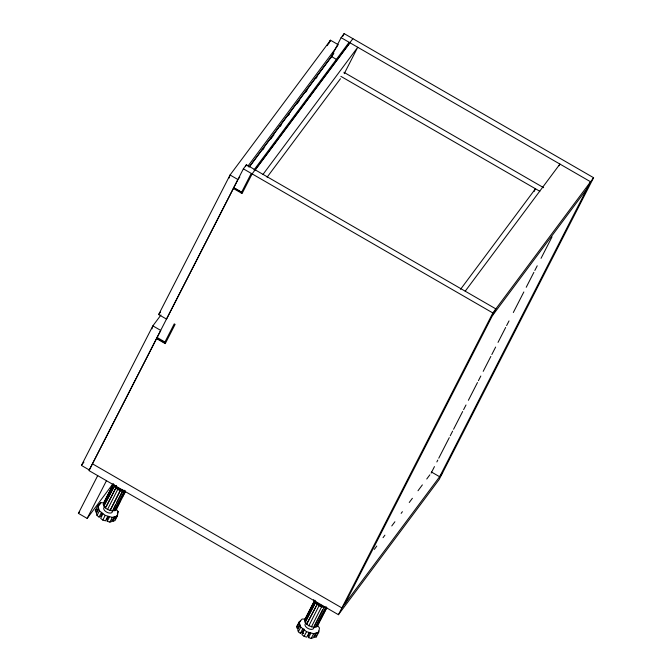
<?xml version="1.0" encoding="UTF-8"?>
<svg xmlns="http://www.w3.org/2000/svg" width="672" height="672" viewBox="0 0 672 672"><rect width="100%" height="100%" fill="white"/><g stroke="black" fill="none" stroke-linecap="round" stroke-linejoin="round"><path stroke-width="1.01" d="M115.256 519.12L117.499 514.66M111.653 519.742L113.089 521.17L115.004 520.607L117.407 515.92L118.138 511.619L115.861 508.704M309.666 632.982L308.339 635.586L308.557 637.644L311.22 638.4L313.135 637.846L315.353 633.511L316.621 633.142L314.412 637.476L316.327 636.913L316.579 635.426M316.327 636.913L318.73 632.226L319.46 627.925L317.747 625.741M151.973 328.877L152.855 325.87L160.961 314.983M113.114 485.386L103.706 504.403L103.27 504.21L113.635 483.958M115.433 485.621L116.432 486.856L105.336 507.872L107.528 509.485L112.602 511.081L122.968 490.829M117.97 488.981L115.702 487.62L115.063 486.343M120.809 489.636L116.071 486.898M110.082 510.611L120.515 490.106L110.158 510.359M229.177 177.996L230.059 174.989L330.49 40.211L338.369 44.764M314.908 600.768L305.029 620.71L304.592 620.516L314.958 600.264M317.755 603.162L306.659 624.179L308.851 625.792L313.925 627.388L324.29 607.135M319.284 605.287L317.386 603.884M308.851 625.792L319.654 604.565L322.207 605.69L311.396 626.917M81.438 465.427L152.855 325.87L160.734 330.422L89.317 469.98L81.438 465.427L83.916 462.101M158.642 314.555L230.059 174.989L237.938 179.542L166.522 319.108L158.642 314.555L160.507 312.06M344.912 603.859L495.86 308.893L246.397 164.774L243.373 168.832L88.956 470.585L338.419 614.704L439.177 479.472L593.594 177.719L344.131 33.6L341.107 37.657L330.599 58.195M245.44 166.639L246.397 164.774M164.581 342.737L174.233 323.879L175.106 324.383L165.262 343.627L156.509 338.57M241.214 192.99L250.866 174.132L251.74 174.636M112.82 483.983L87.158 518.414L78.406 513.358L97.709 475.642M329.062 43.008L330.49 40.211L327.306 45.637M87.158 518.414L106.462 480.698M102.194 513.467L100.867 516.071L99.053 517.079L97.054 515.483L96.398 513.61L98.616 509.275L98.188 508.032L95.97 512.366L95.323 510.485L97.717 505.789L100.825 502.715L104.538 502.883M97.818 506.73L99.473 504.235L98.591 505.966M100.027 504.277L100.825 502.715M97.054 515.483L99.456 510.796L97.717 505.789M113.148 484.268L103.715 502.715L104.152 502.908M342.703 36.397L344.131 33.6M104.185 503.479L106.537 498.868M108.898 494.256L109.847 492.416M113.644 487.528L103.849 506.016L114.568 485.73M99.053 517.079L101.27 512.744L102.866 514.021L100.649 518.347L102.808 520.069L105.47 520.834L107.688 516.499L109.452 517.003L107.234 521.338L109.897 522.094L111.821 521.539L114.03 517.205L115.307 516.835L113.089 521.17M106.176 506.906L115.139 489.384M107.528 509.485L118.331 488.258M102.808 520.069L105.21 515.382L99.456 510.796M108.343 516.676L107.016 519.28L107.234 521.338M112.602 511.081L115.651 504.311M116.592 502.463L122.707 490.518M112.35 510.762L114.458 510.502L123.9 492.064M114.458 510.502L125.076 490.568M116.609 507.839L118.969 503.227M116.533 508.376L120.313 501.001M122.674 496.39L125.034 491.778M109.897 522.094L112.3 517.398L117.407 515.92M114.719 510.821L116.096 509.872L125.538 491.425M117.34 513.181L118.138 511.619M344.232 73.668L357.739 47.267L263.021 174.376M303.962 628.908L302.19 632.377L300.367 633.385L298.368 631.789L297.721 629.916L299.939 625.582L299.51 624.338L297.293 628.673L296.638 626.791L299.04 622.096L302.148 619.021L305.852 619.189M298.368 631.789L300.77 627.102L299.04 622.096M305.466 619.214L305.029 619.021L314.471 600.575M306.449 617.938L308.809 613.326M315.89 602.028L305.164 622.322L315.529 602.078M300.367 633.385L302.585 629.051L304.181 630.319L301.963 634.654L304.13 636.376L306.793 637.14L309.011 632.806L310.775 633.31L308.557 637.644M306.659 624.179L315.991 606.614M304.13 636.376L306.533 631.688L300.77 627.102M534.055 191.528L535.466 188.765L460.53 289.338M314.143 626.144L322.636 609.546M313.925 627.388L315.781 626.808L325.223 608.362M315.781 626.808L326.399 606.875M323.593 613.074L325.954 608.462M318.326 623.767L319.276 621.919M320.216 620.071L326.348 608.084M316.042 627.127L317.419 626.178L326.861 607.732M311.22 638.4L313.622 633.704L318.73 632.226M317.486 633.57L318.814 630.966M559.07 165.774L559.936 164.077L465.217 291.194M338.419 614.704L492.836 312.95L593.594 177.719M431.113 473.155L434.456 466.612M436.85 461.941L437.808 460.076M438.757 458.212L449.274 437.657M450.232 435.792L452.626 431.122M453.575 429.257L462.655 411.508M463.613 409.643L466.007 404.972M468.392 400.302L477.473 382.553M478.43 380.688L480.824 376.018M483.21 371.347L490.854 356.404M491.812 354.53L495.634 347.063M498.028 342.392L505.672 327.449M506.629 325.576L509.023 320.905M513.324 312.505L523.841 291.959M526.226 287.288L533.87 272.345M534.828 270.472L537.222 265.801M541.044 258.334L552.04 236.846M116.399 485.444L115.5 486.746A11.953 6.56 27.1 0 1 113.366 484.789M238.568 178.702L239.812 177.03M247.918 166.144L337.739 45.604M241.584 192.268L233.705 187.715L234.041 187.27M249.01 167.177L333.875 53.273M249.606 166.606L332.842 54.894M262.693 149.864L263.945 148.193M270.808 138.97L273.932 134.786M280.174 126.403L281.425 124.723M288.296 115.508L289.548 113.828M297.041 103.774L299.536 100.422M305.777 92.039L307.028 90.367M315.773 78.632L317.024 76.952M253.991 169.932L349.121 42.269M352.884 38.657L252.126 173.888L242.088 193.502L233.335 188.446M254.864 170.436L349.994 42.773M267.078 177.215L340.469 78.716M157.408 337.016L157.072 337.462L164.951 342.014M78.406 513.358L79.657 511.678M492.383 315.68L587.101 188.563M374.296 549.41L376.79 546.059M383.04 537.676L384.913 535.164M391.776 525.941L394.901 521.758M401.142 513.374L402.394 511.703M409.256 502.48L412.381 498.288M418.001 490.753L422.369 484.882M426.745 479.018L429.862 474.827M442.655 472.685L341.888 607.916L92.425 463.798M95.323 510.485L96.482 509.326M300.796 620.542L296.638 626.791M305.029 619.021L306.415 618.072M105.336 507.872L104.21 505.974M124.774 490.375L123.178 490.409A7.652 4.2 27.1 0 1 114.03 484.764M120.439 490.358L122.128 490.678M105.21 515.382L112.3 517.398M306.533 631.688L313.622 633.704M115.66 509.678L116.096 509.872M316.982 625.985L317.419 626.178M341.107 37.657L590.57 181.776L439.631 476.742L431.466 472.03M331.456 56.515L336.714 59.548M343.879 72.282L543.64 187.69M340.855 76.339L539.843 191.293M243.373 168.832L492.836 312.95M233.722 187.69L242.474 192.746M156.702 338.192L165.455 343.249M317.394 603.204L319.578 604.817M302.19 632.377L303.786 633.646M305.525 622.28L307.02 624.137M304.592 620.516L305.164 622.322M103.27 504.21L103.849 506.016M123.766 490.644A11.953 6.56 27.1 0 1 120.884 489.779M112.426 510.905A4.78 2.629 27.1 0 1 106.47 512.03A4.78 2.629 27.1 0 1 105.277 506.772M124.429 491.098A7.652 4.2 27.1 0 1 113.232 484.193M325.088 606.95A11.953 6.56 27.1 0 1 322.207 606.085M316.823 603.053A11.953 6.56 27.1 0 1 313.58 599.718M313.748 627.211A4.78 2.629 27.1 0 1 308.347 628.631A4.78 2.629 27.1 0 1 305.802 623.356M325.752 607.404A7.652 4.2 27.1 0 1 314.555 600.499M324.492 606.715A7.652 4.2 27.1 0 1 316.235 602.406"/></g></svg>
